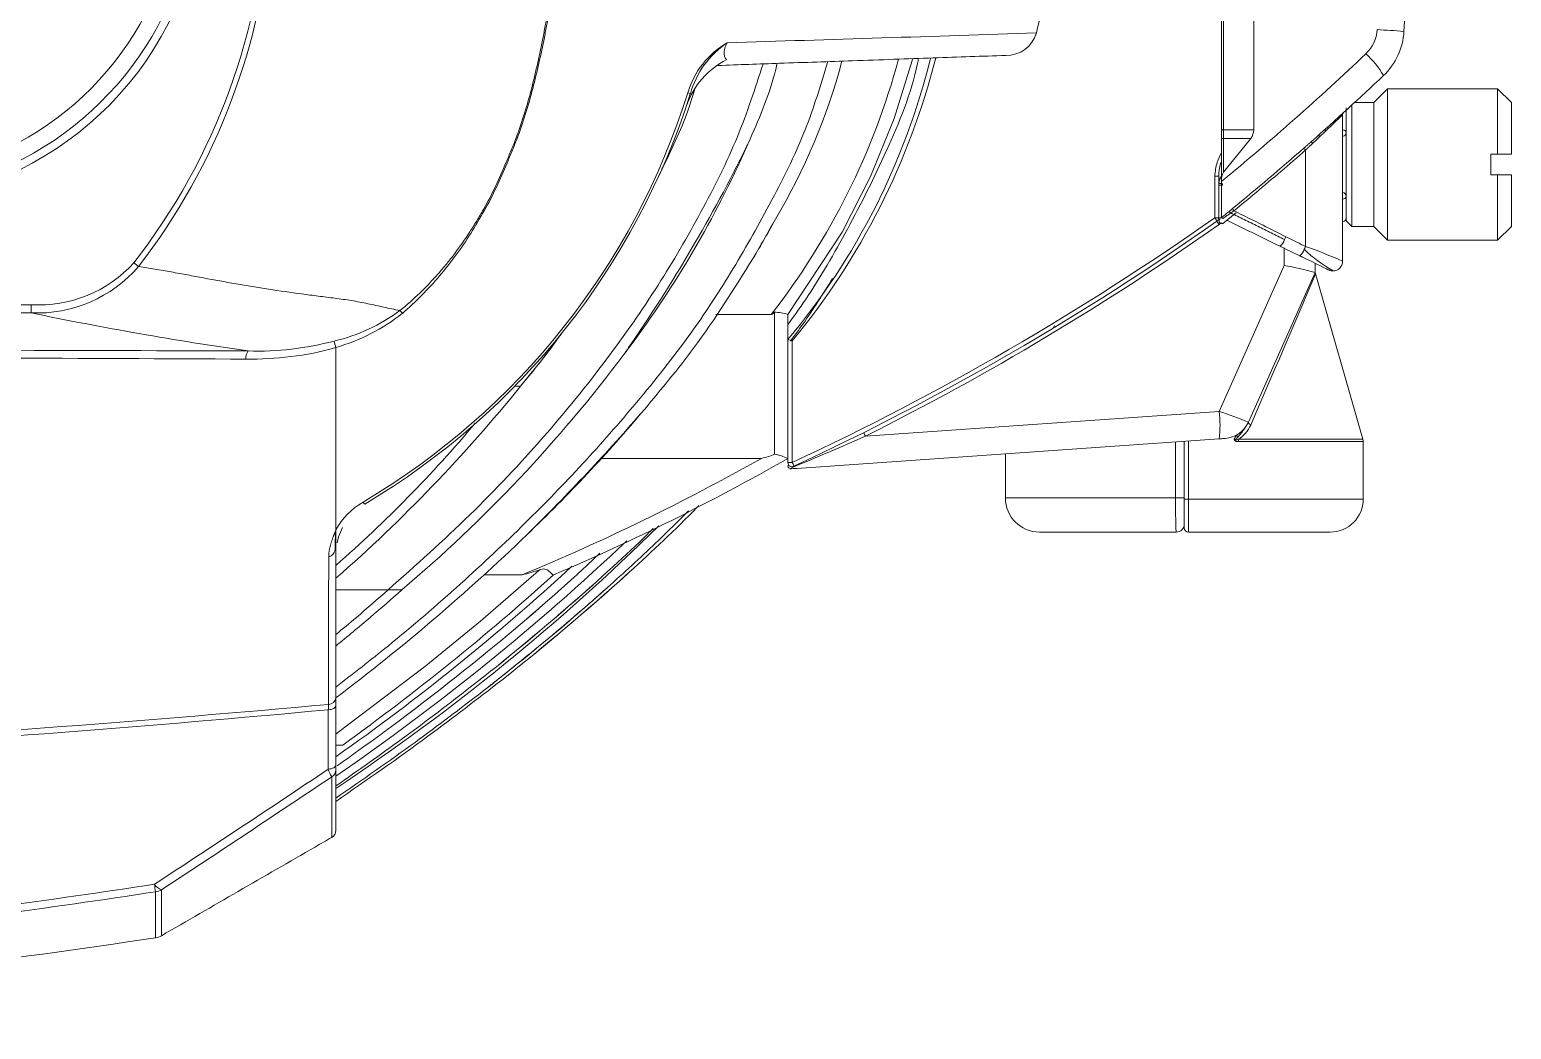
# Model space of a CAD drawing. Extents: x 9.3 to 87, y 1.1 to 68.8.
# Drawn here: x 61.66 to 67.04, y 23.82 to 27.45 of the extents above; entities that cross this region are included whole.
import ezdxf

# ---------------------------------------------------------------- set-up
doc = ezdxf.new("R2010")
doc.units = 0
doc.header["$MEASUREMENT"] = 0
doc.linetypes.add('SLD-Solid', pattern=[0])
doc.layers.add('OBJECT', color=7, linetype='CONTINUOUS')

msp = doc.modelspace()

# ---------------------------------------------------------------- linework, layer by layer
at = {"layer": 'OBJECT', "linetype": 'SLD-Solid', "lineweight": 15}
for p, q in [((65.9877, 27.0851), (65.9877, 28.9582)), ((65.9952, 28.9582), (65.9952, 27.0851)), ((66.105, 28.9582), (66.105, 27.0851)), ((66.5407, 27.1838), (66.4713, 27.1838)), ((66.5907, 27.2338), (66.5407, 27.1838)), ((66.5407, 26.9588), (66.5407, 27.1838)), ((66.9907, 27.2338), (66.5907, 27.2338)), ((66.5907, 26.9588), (66.5907, 27.2338)), ((67.0407, 27.1838), (66.9907, 27.2338)), ((66.9907, 26.9963), (66.9907, 27.2338)), ((67.0407, 27.1838), (67.0407, 26.9963)), ((66.4277, 27.1394), (66.4277, 26.6071)), ((66.4407, 27.1638), (66.4407, 26.7538)), ((66.4607, 27.174), (66.4607, 26.9588)), ((65.9877, 27.0851), (65.9952, 27.0851)), ((65.9952, 27.0851), (66.105, 27.0851)), ((65.9877, 26.8931), (65.9877, 27.0509)), ((65.9953, 26.9312), (66.0939, 27.0536)), ((65.9953, 27.0536), (65.9953, 26.9312)), ((65.9953, 27.0536), (66.0939, 27.0536)), ((66.2933, 26.6608), (66.2933, 27.0113)), ((66.9907, 26.9963), (66.9657, 26.9963)), ((66.9657, 26.9963), (66.9657, 26.9213)), ((63.9442, 26.9188), (63.9555, 26.9418)), ((66.4607, 26.9588), (66.4607, 26.7338)), ((66.5407, 26.7338), (66.5407, 26.9588)), ((66.5907, 26.6838), (66.5907, 26.9588)), ((66.9657, 26.9213), (66.9907, 26.9213)), ((66.9907, 26.6838), (66.9907, 26.9213)), ((67.0407, 26.9213), (67.0407, 26.7338)), ((65.9917, 26.8842), (65.9777, 26.8842)), ((65.9886, 26.7652), (65.9777, 26.7652)), ((66.4277, 26.7506), (66.4277, 26.729)), ((66.4407, 26.7538), (66.4607, 26.7338)), ((66.4607, 26.7338), (66.5407, 26.7338)), ((66.5407, 26.7338), (66.5907, 26.6838)), ((66.9907, 26.6838), (67.0407, 26.7338)), ((66.2151, 26.5924), (66.2151, 26.6547)), ((66.2172, 26.6537), (66.2728, 26.6266)), ((66.5907, 26.6838), (66.9907, 26.6838)), ((65.979, 26.0621), (66.2151, 26.5924)), ((66.3277, 26.6002), (66.3277, 26.5669)), ((66.3277, 26.5669), (66.0855, 26.0229)), ((66.3277, 26.5669), (66.3277, 26.5669)), ((66.5015, 25.9607), (66.3277, 26.5667)), ((61.6638, 26.4493), (61.6637, 26.4199)), ((64.3523, 26.4142), (64.1514, 26.4142)), ((64.3644, 25.9068), (64.3644, 26.4223)), ((64.4127, 26.4142), (64.4127, 26.3232)), ((65.3809, 26.3741), (65.3772, 26.3668)), ((63.421, 26.1538), (63.4419, 26.1538)), ((63.442, 26.1539), (63.442, 26.154)), ((64.6944, 25.9723), (65.979, 26.0621)), ((65.9798, 25.9624), (64.4451, 25.855)), ((65.8212, 25.7478), (65.8212, 25.9513)), ((65.8527, 25.7438), (65.8527, 25.9535)), ((65.868, 25.9545), (65.868, 25.7438)), ((66.0486, 25.9607), (66.5015, 25.9607)), ((66.5027, 25.9524), (66.049, 25.9524)), ((66.5027, 25.7438), (66.5027, 25.9524)), ((64.3166, 25.8915), (63.7358, 25.8915)), ((65.2027, 25.908), (65.2027, 25.7478)), ((64.4127, 25.8658), (64.4127, 25.8659)), ((65.2027, 25.7478), (65.8212, 25.7478)), ((65.8212, 25.7478), (65.8527, 25.7478)), ((65.868, 25.7438), (65.8527, 25.7438)), ((66.5027, 25.7438), (65.868, 25.7438)), ((65.3267, 25.6238), (65.8227, 25.6238)), ((65.8227, 25.6238), (65.3277, 25.6238)), ((66.3827, 25.6238), (65.8677, 25.6238)), ((65.8677, 25.6238), (66.3777, 25.6238)), ((62.9602, 25.414), (62.7706, 25.414)), ((63.3036, 25.0452), (63.3095, 25.0498)), ((62.7706, 24.5413), (62.7706, 24.7605)), ((62.7556, 24.7353), (62.7556, 24.5153)), ((62.1159, 24.3179), (62.1159, 24.1507)), ((62.137, 24.1581), (62.137, 24.3252))]:
    msp.add_line(p, q, dxfattribs=at)
at = {"layer": 'OBJECT', "linetype": 'SLD-Solid', "lineweight": 15, "flags": 128}
for points in [[(64.8654, 27.3429), (64.8641, 27.3368), (64.7984, 27.126), (64.7128, 26.9156), (64.6095, 26.7133), (64.4127, 26.4142), (64.4127, 26.4142), (64.4127, 26.4142)], [(66.4407, 27.1521), (66.4404, 27.155), (66.4403, 27.1553)], [(66.4407, 27.0755), (66.4404, 27.0772), (66.4395, 27.0789), (66.4382, 27.0805), (66.4364, 27.0818), (66.4341, 27.083), (66.4316, 27.0838), (66.4288, 27.0843), (66.4277, 27.0845)], [(64.2627, 27.0238), (64.2629, 27.0237), (64.263, 27.0237), (64.2631, 27.0236), (64.2632, 27.0236), (64.2633, 27.0235), (64.2633, 27.0235), (64.2633, 27.0235), (64.2634, 27.0235)], [(65.9877, 27.0509), (65.9878, 27.0514), (65.9882, 27.0518), (65.9889, 27.0523), (65.9898, 27.0526), (65.991, 27.053), (65.9923, 27.0533), (65.9938, 27.0535), (65.9953, 27.0536)], [(63.9555, 26.9418), (63.9555, 26.9418), (63.9555, 26.9418), (63.9554, 26.9418), (63.9553, 26.9419), (63.9553, 26.9419), (63.9552, 26.942), (63.955, 26.942), (63.9549, 26.9421)], [(66.4277, 26.8331), (66.4288, 26.8332), (66.4316, 26.8337), (66.4341, 26.8346), (66.4364, 26.8357), (66.4382, 26.8371), (66.4395, 26.8386), (66.4404, 26.8403), (66.4407, 26.8421)], [(65.9826, 26.7616), (65.9826, 26.7616), (65.9826, 26.7616), (65.9826, 26.7616), (65.9826, 26.7615), (65.9825, 26.7615), (65.9821, 26.7611), (65.9817, 26.7607), (65.9802, 26.7587), (65.9793, 26.7564), (65.979, 26.7531), (65.9798, 26.7498), (65.9819, 26.7468), (65.9847, 26.7448), (65.9874, 26.744), (65.9897, 26.7439), (65.9917, 26.7442), (65.9932, 26.7448), (65.9942, 26.7453), (65.9949, 26.7458), (65.9951, 26.746), (65.9952, 26.746), (65.9952, 26.746), (65.9952, 26.746), (65.9952, 26.746), (65.9952, 26.7461), (65.9952, 26.7461), (65.9953, 26.7461), (65.9979, 26.7482), (66.0059, 26.7547), (66.0173, 26.764), (66.0319, 26.7759), (66.0405, 26.7829)], [(63.442, 26.154), (63.5165, 26.2453), (63.5382, 26.273)], [(63.834, 26.2936), (63.8343, 26.2934), (63.8345, 26.2932), (63.8347, 26.2931), (63.8349, 26.2929), (63.835, 26.2929), (63.8351, 26.2928), (63.8351, 26.2927), (63.8351, 26.2927)], [(66.0937, 26.0127), (66.0916, 26.014), (66.0898, 26.0153), (66.0882, 26.0167), (66.0869, 26.0181), (66.086, 26.0195), (66.0854, 26.0207), (66.0852, 26.0219), (66.0855, 26.0229)], [(66.0011, 25.9639), (66.0007, 25.9638), (65.9995, 25.9637), (65.9975, 25.9636), (65.9949, 25.9634), (65.9917, 25.9632), (65.988, 25.9629), (65.984, 25.9627), (65.9798, 25.9624)], [(62.7757, 25.5844), (62.7809, 25.6066), (62.7953, 25.6408)], [(62.7706, 24.8906), (62.7784, 24.8961), (63.0973, 25.1378), (63.2961, 25.3004), (63.4904, 25.4687), (63.4904, 25.4687), (63.4904, 25.4687)], [(63.3095, 25.0498), (63.3095, 25.0498), (63.3095, 25.0498), (63.3095, 25.0498), (63.3095, 25.0498), (63.3095, 25.0498), (63.3095, 25.0498), (63.3095, 25.0498), (63.3095, 25.0498)], [(62.7433, 24.9787), (62.7487, 24.9792), (62.7539, 24.9803), (62.7587, 24.9818), (62.7628, 24.9837), (62.7661, 24.986), (62.7686, 24.9885), (62.7701, 24.9913), (62.7706, 24.9941)], [(62.7433, 24.7632), (62.7488, 24.7637), (62.7539, 24.7647), (62.7587, 24.7662), (62.7628, 24.7681), (62.7661, 24.7704), (62.7686, 24.773), (62.7701, 24.7757), (62.7706, 24.7786)]]:
    msp.add_lwpolyline(points, dxfattribs=at)
at = {"layer": 'OBJECT', "linetype": 'SLD-Solid', "lineweight": 15}
for centre, radius, start, end in [((61.0904, 28.0206), 1.2047, 183.165, 58.9193), ((61.0906, 28.0208), 1.175, 213.7126, 59.6489), ((61.0906, 28.0208), 1.115, 213.7126, 61.0719), ((56.5471, 28.0217), 10.12, 356.71673, 3.28327), ((60.2184, 28.0183), 2.3052, 322.0864, 357.8505), ((60.1989, 28.0213), 2.3444, 322.32, 356.1067), ((64.3483, 27.1304), 0.312, 119.9557, 163.5935), ((64.378, 27.1253), 0.3321, 123.949, 164.2545), ((52.7079, 406.6065), 379.3796, 271.734725, 271.90441), ((65.2073, 27.4672), 0.1125, 268.3833, 344.1364), ((66.4223, 27.4558), 0.131, 313.4635, 356.7168), ((66.3526, 23.5551), 3.8984, 85.6163, 87.0512), ((66.4109, 27.4558), 0.24, 313.4639, 356.7169), ((62.4727, 27.9487), 2.5312, 320.0339, 346.2073), ((62.4025, 27.9915), 2.6279, 320.4401, 345.7786), ((59.626, 34.6267), 10.0109, 309.45566, 313.46377), ((66.2892, 27.1162), 0.3311, 29.9744, 47.607), ((64.3297, 27.0706), 0.303, 117.3703, 160.53), ((62.2805, 28.0267), 2.6253, 322.1053, 344.863), ((62.4613, 27.9001), 2.2208, 329.1305, 345.232), ((59.6147, 34.6267), 10.1198, 311.45851, 313.46379), ((61.5212, 28.0145), 2.6502, 300.5881, 342.5217), ((61.5116, 28.0229), 2.6717, 300.7062, 342.4075), ((63.9906, 27.0295), 0.1979, 69.975, 72.8313), ((59.6226, 34.1405), 9.7634, 313.30079, 314.18634), ((66.4377, 27.1394), 0.01, 132.3422, 180), ((66.0548, 27.0851), 0.0502, 321.1802, 0.0163), ((66.4257, 27.0755), 0.015, 277.6623, 0), ((59.1154, 29.5551), 5.7361, 325.34777, 333.81339), ((60.8137, 28.5541), 3.774, 323.1878, 336.0738), ((57.7719, 30.3112), 7.2758, 333.13888, 333.23934), ((62.0157, 28.0208), 2.459, 336.0738, 336.3706), ((66.3256, 27.0434), 0.0109, 184.6779, 230.1735), ((66.4, 27.0654), 0.058, 177.8889, 186.296), ((59.6135, 34.6284), 10.1218, 309.32435, 311.25387), ((66.3151, 27.0332), 0.0309, 207.8389, 225.2118), ((64.9793, 26.3793), 1.1688, 150.6026, 151.2165), ((61.7537, 28.0208), 2.452, 333.893, 334.1852), ((65.9668, 26.2919), 0.6241, 89.0052, 90.3188), ((66.0249, 26.8872), 0.047, 142.3263, 176.5206), ((66.0555, 26.8999), 0.0679, 152.5205, 182.2952), ((66.0446, 27.4622), 0.576, 263.3578, 264.7578), ((66.4257, 26.8421), 0.015, 0, 82.3377), ((52.5175, 33.3989), 13.5827, 330.05405, 330.7427), ((60.9527, 28.6068), 3.882, 329.1935, 331.6032), ((60.2191, 34.9188), 9.9738, 294.964, 305.16531), ((60.2117, 34.9268), 9.9993, 294.97756, 305.17001), ((65.8949, 26.7126), 0.0863, 27.8085, 37.5638), ((65.9668, 26.2156), 0.5496, 88.8706, 90.3602), ((65.9627, 26.7652), 0.015, 305.17, 0), ((66.035, 26.7844), 0.071, 206.3081, 218.0118), ((59.6147, 34.6267), 10.1198, 309.03207, 309.22283), ((66.0117, 26.7769), 0.0102, 30.4002, 78.3882), ((66.0552, 26.8116), 0.0304, 205.6318, 223.3421), ((66.4257, 26.7655), 0.015, 277.6623, 0), ((60.2107, 34.9268), 10.0143, 296.59789, 305.17002), ((65.9617, 26.7652), 0.03, 305.17, 325.2478), ((66.156, 26.7081), 0.0647, 314.0717, 340.1441), ((66.2027, 26.6887), 0.0937, 318.5002, 336.1395), ((66.671, 27.0499), 0.5529, 226.2085, 239.7953), ((65.8202, 25.2828), 1.457, 65.3571, 71.0484), ((61.6855, 26.9067), 0.4873, 267.4378, 319.1976), ((61.6918, 26.9139), 0.4654, 266.5453, 317.8885), ((65.7741, 24.385), 2.2511, 75.7649, 78.7027), ((63.7343, 21.2929), 5.907, 63.50997, 64.43615), ((66.3927, 26.6071), 0.035, 269.9972, 359.9987), ((-2.592, 55.8006), 74.8669, 336.554356, 337.008557), ((59.8357, 320.1581), 293.7144, 269.293608, 270.356607), ((62.6087, 26.9683), 0.6691, 283.4884, 306.1845), ((64.2619, 38.9018), 12.7494, 258.24138, 261.83836), ((62.5739, 26.9766), 0.7102, 286.0843, 308.1662), ((64.3444, 26.4391), 0.0261, 287.5493, 319.9196), ((64.3648, 26.2767), 0.1456, 70.8117, 90.163), ((61.1973, 28.0471), 2.9365, 319.8565, 324.5259), ((64.3821, 26.1986), 0.1279, 68.7682, 76.1813), ((62.5003, 26.2512), 0.0571, 147.9661, 179.3571), ((62.4842, 27.3758), 1.0947, 268.3132, 284.854), ((63.0851, 26.3856), 0.3274, 191.9836, 196.1922), ((59.6307, 29.4117), 5.2349, 310.2144, 323.1039), ((61.993, 27.5287), 2.2169, 325.3697, 326.1426), ((59.4887, 29.5458), 5.429, 322.8725, 323.1878), ((59.004, 29.751), 5.7127, 311.2504, 320.9727), ((58.0354, 31.1364), 7.7441, 314.51138, 319.14381), ((59.4837, 29.7778), 5.7605, 313.71312, 319.94207), ((57.9023, 31.2614), 7.9266, 314.56473, 319.09047), ((65.5753, 26.0091), 0.4071, 353.4071, 7.4814), ((65.575, 24.8001), 1.3251, 67.3417, 72.2485), ((59.7229, 28.9975), 4.6368, 311.0941, 320.0414), ((65.9941, 26.0636), 0.1, 274, 336), ((65.9892, 26.0577), 0.1138, 301.4927, 336.695), ((65.741, 26.2285), 0.4019, 319.9904, 326.2181), ((59.8558, 36.9056), 11.9561, 292.48814, 293.87198), ((64.7515, 26.0049), 0.0658, 196.9603, 209.7067), ((65.9607, 25.8528), 0.1467, 53.0459, 56.6894), ((65.9525, 25.9525), 0.0965, 359.9718, 4.8869), ((66.4727, 25.9524), 0.03, 0, 16), ((60.3603, 32.9162), 8.0621, 292.51713, 299.38839), ((60.3398, 33.022), 8.2117, 293.09924, 299.7346), ((64.3165, 25.6722), 0.2394, 66.3275, 78.4577), ((64.4244, 25.7575), 0.1194, 88.0263, 95.6485), ((64.4277, 25.8763), 0.015, 180, 294.9776), ((64.4277, 25.8658), 0.015, 180.0008, 228.0858), ((64.3648, 25.9608), 0.1206, 297.2176, 302.1152), ((64.3505, 27.2075), 1.3557, 272.9371, 274.0009), ((64.3777, 25.849), 0.0579, 13.7079, 28.7143), ((63.0099, 25.4965), 0.275, 120.6479, 150.4613), ((62.8894, 25.7433), 0.0221, 207.4032, 232.3173), ((65.3267, 25.7478), 0.124, 180, 270), ((68.3524, 25.7154), 2.5314, 179.2672, 182.0743), ((56.2948, 25.712), 9.5733, 359.47171, 0.18992), ((66.3827, 25.7438), 0.12, 270, 0), ((63.7707, 25.5629), 1.0024, 176.1388, 180.1464), ((58.4164, 31.2488), 7.8698, 303.59287, 314.61565), ((65.8227, 25.6538), 0.03, 270, 0), ((65.8677, 25.6388), 0.015, 180, 270), ((58.2516, 31.0226), 7.5118, 306.98432, 313.94434), ((57.8097, 31.9515), 8.755, 304.51619, 313.42255), ((57.9484, 31.662), 8.3804, 305.12892, 312.66419), ((57.5291, 32.1587), 9.0081, 305.77879, 312.0404), ((57.9863, 31.708), 8.4236, 309.096, 312.42978), ((58.3257, 31.3143), 7.904, 308.9864, 312.53939), ((57.7705, 32.076), 8.9078, 308.81348, 312.3168), ((58.1757, 31.6027), 8.285, 308.68176, 312.4485), ((57.7472, 32.1033), 8.9436, 308.82049, 312.30978), ((57.7175, 32.2378), 9.1175, 308.3409, 312.08453), ((58.0407, 31.8578), 8.619, 308.22317, 312.18343), ((63.801, 25.4464), 0.0369, 42.1283, 42.2803), ((59.5207, 30.2246), 6.415, 312.18343, 312.29001), ((62.9853, 23.4482), 1.9659, 89.2697, 90.7323), ((58.0687, 31.8002), 8.546, 307.82472, 311.73105), ((61.1854, 27.7614), 3.4445, 307.9469, 308.0716), ((57.113, 86.8092), 62.067, 271.610038, 275.205097), ((57.223, 84.2571), 59.5348, 271.573082, 275.320348), ((62.7434, 25.0255), 0.0273, 270.798, 355.2226), ((62.8454, 24.7917), 0.106, 195.6042, 212.1439), ((62.7417, 24.7607), 0.0289, 298.8054, 359.655), ((62.7406, 24.5413), 0.03, 300.0007, 359.9993), ((62.1568, 24.376), 0.0546, 214.3304, 248.7131), ((45.7149, 21.8352), 16.5878, 8.60811, 8.70346), ((62.1071, 24.3782), 0.0609, 278.3151, 299.4234), ((57.0317, 58.0706), 34.2988, 272.98344, 278.52454)]:
    msp.add_arc(centre, radius, start, end, dxfattribs=at)
for points, knots in [([(63.5734, 27.7967), (63.5681, 27.7335), (63.5624, 27.6704), (63.5506, 27.5764), (63.5462, 27.5452), (63.5381, 27.4986), (63.5352, 27.4831), (63.5294, 27.4521), (63.5265, 27.4366), (63.5112, 27.3593), (63.4978, 27.2978), (63.4742, 27.2061), (63.4657, 27.1756), (63.447, 27.1151), (63.4369, 27.085), (63.4199, 27.0402), (63.4139, 27.0254), (63.4016, 26.996), (63.3955, 26.9813), (63.3769, 26.9373), (63.3642, 26.9081), (63.337, 26.8508), (63.3225, 26.8226), (63.2987, 26.7814), (63.2905, 26.7677), (63.274, 26.7406), (63.2656, 26.7271), (63.2397, 26.687), (63.2217, 26.6607), (63.1927, 26.6222), (63.1829, 26.6096), (63.1625, 26.585), (63.1521, 26.5729), (63.0992, 26.5133), (63.0536, 26.4687), (63.0037, 26.4282)], [0, 0, 0, 0, 0.125, 0.125, 0.1875, 0.1875, 0.21875, 0.21875, 0.25, 0.25, 0.375, 0.375, 0.4375, 0.4375, 0.5, 0.5, 0.53125, 0.53125, 0.5625, 0.5625, 0.625, 0.625, 0.6875, 0.6875, 0.71875, 0.71875, 0.75, 0.75, 0.8125, 0.8125, 0.84375, 0.84375, 0.875, 0.875, 1, 1, 1, 1]), ([(63.0128, 26.4182), (63.0613, 26.46), (63.1059, 26.5056), (63.168, 26.5783), (63.188, 26.6033), (63.2259, 26.655), (63.2437, 26.6815), (63.2778, 26.7355), (63.2941, 26.763), (63.3257, 26.8185), (63.3403, 26.847), (63.3676, 26.905), (63.3803, 26.9344), (63.3989, 26.9787), (63.405, 26.9935), (63.4173, 27.0231), (63.4233, 27.0379), (63.4404, 27.0828), (63.4507, 27.113), (63.4695, 27.1737), (63.4781, 27.2043), (63.5021, 27.2962), (63.5157, 27.3579), (63.5313, 27.4354), (63.5343, 27.451), (63.5402, 27.482), (63.5432, 27.4976), (63.5514, 27.5443), (63.556, 27.5756), (63.5682, 27.6699), (63.5741, 27.7332), (63.5795, 27.7966)], [0, 0, 0, 0, 0.125, 0.125, 0.1875, 0.1875, 0.25, 0.25, 0.3125, 0.3125, 0.375, 0.375, 0.4375, 0.4375, 0.46875, 0.46875, 0.5, 0.5, 0.5625, 0.5625, 0.625, 0.625, 0.75, 0.75, 0.78125, 0.78125, 0.8125, 0.8125, 0.875, 0.875, 1, 1, 1, 1]), ([(64.1904, 27.3397), (64.188, 27.3421), (64.1858, 27.345), (64.1824, 27.3521), (64.1812, 27.3565), (64.1807, 27.3672), (64.1815, 27.3737), (64.1858, 27.3876), (64.189, 27.3945), (64.1925, 27.4008)], [0, 0, 0, 0, 0.25, 0.25, 0.5, 0.5, 0.75, 0.75, 1, 1, 1, 1]), ([(64.1584, 27.3182), (64.2339, 27.3209), (64.4049, 27.3268), (64.6681, 27.336), (64.9481, 27.3458), (65.1186, 27.3518), (65.2041, 27.3548)], [0, 0, 0, 0, 0.1877, 0.425336, 0.711664, 1, 1, 1, 1]), ([(64.4127, 26.3772), (64.4341, 26.4071), (64.5136, 26.5178), (64.6345, 26.7287), (64.7774, 27.0117), (64.8627, 27.2218), (64.8862, 27.3376), (64.8875, 27.3437)], [0, 0, 0, 0, 0.101963, 0.377726, 0.672309, 0.982798, 1, 1, 1, 1]), ([(62.7706, 25.0612), (62.8342, 25.1104), (62.9893, 25.2305), (63.2191, 25.4292), (63.4549, 25.65), (63.6684, 25.8696), (63.8689, 26.0978), (64.0515, 26.3272), (64.2105, 26.5685), (64.3492, 26.8153), (64.4776, 27.0679), (64.5324, 27.2479), (64.5581, 27.3322)], [0, 0, 0, 0, 0.082129, 0.200402, 0.310285, 0.412153, 0.51319, 0.620665, 0.711503, 0.808017, 0.910112, 1, 1, 1, 1]), ([(62.9602, 25.414), (63.0607, 25.5035), (63.2583, 25.6793), (63.5228, 25.9602), (63.7504, 26.2395), (63.9413, 26.5128), (64.0987, 26.7836), (64.2331, 27.0497), (64.2936, 27.235), (64.3226, 27.324)], [0, 0, 0, 0, 0.169854, 0.333884, 0.486535, 0.624553, 0.754213, 0.882009, 1, 1, 1, 1]), ([(64.2685, 27.0352), (64.3054, 27.1189), (64.3471, 27.2137), (64.371, 27.314), (64.3738, 27.3258)], [0, 0, 0, 0, 0.883052, 1, 1, 1, 1]), ([(64.0732, 27.2287), (64.067, 27.2083), (64.0383, 27.1132), (63.995, 27.0235), (63.961, 26.953)], [0, 0, 0, 0, 0.214782, 1, 1, 1, 1]), ([(65.9952, 27.0851), (65.9952, 27.0784), (65.9952, 27.0677), (65.9953, 27.0574), (65.9953, 27.0536)], [0, 0, 0, 0, 0.630963, 1, 1, 1, 1]), ([(65.9634, 26.916), (65.9651, 26.9331), (65.9681, 26.963), (65.9818, 26.9895), (65.9877, 27.0009)], [0, 0, 0, 0, 0.573065, 1, 1, 1, 1]), ([(65.9877, 26.9695), (65.9866, 26.967), (65.9795, 26.9501), (65.9785, 26.9317), (65.9777, 26.916)], [0, 0, 0, 0, 0.147993, 1, 1, 1, 1]), ([(66.2933, 27.0113), (66.2336, 26.9595), (66.1476, 26.885), (66.0598, 26.8127), (66.0331, 26.7907)], [0, 0, 0, 0, 0.695361, 1, 1, 1, 1]), ([(67.0407, 26.9963), (67.0404, 26.9963), (67.0238, 26.9963), (67.0071, 26.9963), (66.9907, 26.9963)], [0, 0, 0, 0, 0.013757, 1, 1, 1, 1]), ([(65.9634, 26.7653), (65.9634, 26.7753), (65.9634, 26.8255), (65.9634, 26.8758), (65.9634, 26.916)], [0, 0, 0, 0, 0.198944, 1, 1, 1, 1]), ([(65.9877, 26.7657), (65.9877, 26.7667), (65.9877, 26.7687), (65.9877, 26.7846), (65.9877, 26.8107), (65.9877, 26.8481), (65.9877, 26.8782), (65.9877, 26.8931)], [0, 0, 0, 0, 0.164475, 0.328634, 0.500073, 0.752161, 1, 1, 1, 1]), ([(65.9934, 26.7629), (65.9934, 26.7629), (65.992, 26.7636), (65.9889, 26.765), (65.9881, 26.7654), (65.9877, 26.7657)], [0, 0, 0, 0, 0.010446, 0.428937, 1, 1, 1, 1]), ([(66.0206, 26.7821), (66.0194, 26.7813), (66.0137, 26.7774), (66.0044, 26.771), (65.9963, 26.7652), (65.9935, 26.7632), (65.9934, 26.7629), (65.9934, 26.7629), (65.9934, 26.7629)], [0, 0, 0, 0, 0.077344, 0.398151, 0.676569, 0.913427, 0.999957, 1, 1, 1, 1]), ([(66.201, 26.6616), (66.1622, 26.6805), (66.0977, 26.712), (66.0332, 26.7434), (66.0075, 26.756)], [0, 0, 0, 0, 0.600814, 1, 1, 1, 1]), ([(66.0331, 26.7907), (66.0331, 26.7907), (66.0294, 26.7879), (66.0256, 26.7855), (66.0218, 26.783)], [0, 0, 0, 0, 0.000161, 1, 1, 1, 1]), ([(66.0331, 26.7907), (66.0684, 26.7731), (66.1313, 26.7417), (66.1942, 26.71), (66.2218, 26.6961)], [0, 0, 0, 0, 0.559995, 1, 1, 1, 1]), ([(66.2218, 26.6961), (66.2209, 26.6943), (66.2193, 26.6909), (66.2176, 26.6876), (66.2168, 26.6861)], [0, 0, 0, 0, 0.5475, 1, 1, 1, 1]), ([(66.2218, 26.6961), (66.2352, 26.6895), (66.259, 26.6777), (66.2829, 26.666), (66.2933, 26.6608)], [0, 0, 0, 0, 0.56, 1, 1, 1, 1]), ([(66.2172, 26.6537), (66.2141, 26.6552), (66.2088, 26.6578), (66.2034, 26.6605), (66.201, 26.6616)], [0, 0, 0, 0, 0.560013, 1, 1, 1, 1]), ([(62.0543, 26.5883), (62.0935, 26.5808), (62.1333, 26.5752), (62.1924, 26.5651), (62.2119, 26.5613), (62.2511, 26.5539), (62.2707, 26.5503), (62.3295, 26.5394), (62.3688, 26.5323), (62.4278, 26.5219), (62.4475, 26.5185), (62.487, 26.5119), (62.5465, 26.5025), (62.6264, 26.4913), (62.6867, 26.4834), (62.727, 26.4782), (62.7472, 26.4756), (62.7875, 26.4704), (62.8076, 26.4676), (62.8475, 26.4612), (62.8672, 26.4574), (62.9062, 26.4492), (62.9257, 26.4448), (62.9647, 26.4364), (62.9842, 26.4323), (63.0037, 26.4282)], [0, 0, 0, 0, 0.125, 0.125, 0.1875, 0.1875, 0.25, 0.25, 0.375, 0.375, 0.4375, 0.4375, 0.5, 0.625, 0.6875, 0.6875, 0.75, 0.75, 0.8125, 0.8125, 0.875, 0.875, 0.9375, 0.9375, 1, 1, 1, 1]), ([(64.2869, 26.6187), (64.2174, 26.5076), (64.0977, 26.3163), (63.9533, 26.1432), (63.8927, 26.0705)], [0, 0, 0, 0, 0.580628, 1, 1, 1, 1]), ([(64.5752, 26.545), (64.5405, 26.4894), (64.4919, 26.4115), (64.4373, 26.3378), (64.4217, 26.3167)], [0, 0, 0, 0, 0.714045, 1, 1, 1, 1]), ([(66.3773, 26.5756), (66.3762, 26.5762), (66.3749, 26.5768), (66.3697, 26.5793), (66.369, 26.5797)], [0, 0, 0, 0, 0.86234, 1, 1, 1, 1]), ([(66.3773, 26.5756), (66.3797, 26.5746), (66.3847, 26.5725), (66.39, 26.5722), (66.3927, 26.5721)], [0, 0, 0, 0, 0.49439, 1, 1, 1, 1]), ([(56.2143, 26.4471), (56.4413, 26.4433), (56.6684, 26.4396), (57.1225, 26.4325), (57.3495, 26.4292), (57.8036, 26.4248), (58.0306, 26.4239), (58.4848, 26.4233), (58.7119, 26.4235), (59.166, 26.424), (59.3931, 26.4243), (59.7337, 26.4246), (59.8472, 26.4246), (60.0743, 26.4246), (60.1878, 26.4245), (60.4149, 26.424), (60.5284, 26.4236), (60.7555, 26.4225), (60.869, 26.4219), (61.0961, 26.4214), (61.2096, 26.4211), (61.4367, 26.4205), (61.5502, 26.4202), (61.6637, 26.4199)], [0, 0, 0, 0, 0.125, 0.125, 0.25, 0.25, 0.375, 0.375, 0.5, 0.5, 0.625, 0.625, 0.6875, 0.6875, 0.75, 0.75, 0.8125, 0.8125, 0.875, 0.875, 0.9375, 0.9375, 1, 1, 1, 1]), ([(64.4127, 25.8763), (64.4127, 25.9466), (64.4127, 26.0954), (64.4127, 26.2443), (64.4127, 26.3228)], [0, 0, 0, 0, 0.472582, 1, 1, 1, 1]), ([(58.868, 26.2698), (59.1684, 26.2681), (59.4682, 26.2663), (60.0668, 26.263), (60.3656, 26.2614), (61.2602, 26.2571), (61.8533, 26.2548), (62.4432, 26.2519)], [0, 0, 0, 0, 0.25, 0.25, 0.5, 0.5, 1, 1, 1, 1]), ([(62.4519, 26.2815), (61.8605, 26.2834), (61.2659, 26.2848), (60.3693, 26.2873), (60.0698, 26.2883), (59.4699, 26.2903), (59.1695, 26.2914), (58.8685, 26.2924)], [0, 0, 0, 0, 0.5, 0.5, 0.75, 0.75, 1, 1, 1, 1]), ([(62.4432, 26.2519), (62.4982, 26.2516), (62.553, 26.2545), (62.6622, 26.2678), (62.7166, 26.2781), (62.7706, 26.2943)], [0, 0, 0, 0, 0.5, 0.5, 1, 1, 1, 1]), ([(64.4284, 26.3178), (64.4285, 26.2411), (64.4285, 26.0941), (64.4285, 25.9471), (64.4285, 25.8768)], [0, 0, 0, 0, 0.521659, 1, 1, 1, 1]), ([(63.442, 26.1539), (63.442, 26.1539), (63.4419, 26.1538), (63.4419, 26.1538), (63.4419, 26.1538)], [0, 0, 0, 0, 0.559654, 1, 1, 1, 1]), ([(66.049, 25.9524), (66.0464, 25.9525), (66.0428, 25.9527), (66.0384, 25.9541), (66.036, 25.9556), (66.0347, 25.9575), (66.0341, 25.9597), (66.0346, 25.9638), (66.0374, 25.9691), (66.04, 25.9733), (66.0413, 25.9754)], [0, 0, 0, 0, 0.219814, 0.310341, 0.400856, 0.454049, 0.506654, 0.581746, 0.792707, 1, 1, 1, 1]), ([(66.0489, 25.9701), (66.0473, 25.9687), (66.0444, 25.9661), (66.0408, 25.9631), (66.0388, 25.9611), (66.0381, 25.9601), (66.0379, 25.9597), (66.0378, 25.9594), (66.0379, 25.9591), (66.038, 25.959), (66.0382, 25.9588), (66.0387, 25.9585), (66.041, 25.9585), (66.0444, 25.9593), (66.0473, 25.9603), (66.0486, 25.9607)], [0, 0, 0, 0, 0.238571, 0.426503, 0.520612, 0.548529, 0.56118, 0.571673, 0.578604, 0.58556, 0.593877, 0.608067, 0.651957, 0.847577, 1, 1, 1, 1]), ([(64.3166, 25.8915), (64.325, 25.8935), (64.3414, 25.8972), (64.3569, 25.9037), (64.3644, 25.9068)], [0, 0, 0, 0, 0.513569, 1, 1, 1, 1]), ([(65.8527, 25.7478), (65.8527, 25.7372), (65.8527, 25.7161), (65.8527, 25.688), (65.8527, 25.6667), (65.8527, 25.6554), (65.8527, 25.6542), (65.8527, 25.6538)], [0, 0, 0, 0, 0.214346, 0.428687, 0.643131, 0.85782, 1, 1, 1, 1]), ([(65.8527, 25.6388), (65.8527, 25.6399), (65.8527, 25.6423), (65.8527, 25.6604), (65.8527, 25.687), (65.8527, 25.7166), (65.8527, 25.7361), (65.8527, 25.7438)], [0, 0, 0, 0, 0.214788, 0.429579, 0.64432, 0.858994, 1, 1, 1, 1]), ([(63.7572, 25.4225), (63.8165, 25.4759), (63.9171, 25.5666), (64.0127, 25.6623), (64.052, 25.7016)], [0, 0, 0, 0, 0.589772, 1, 1, 1, 1]), ([(63.8372, 25.4792), (63.9207, 25.5553), (64.0068, 25.6337), (64.0866, 25.7183), (64.0889, 25.7208)], [0, 0, 0, 0, 0.97065, 1, 1, 1, 1]), ([(62.7706, 25.6304), (62.7705, 25.6299), (62.7701, 25.6289), (62.7695, 25.6275), (62.7689, 25.6261), (62.7683, 25.6247), (62.7677, 25.6232), (62.7672, 25.6218), (62.7666, 25.6204), (62.766, 25.619), (62.7655, 25.6175), (62.7649, 25.6161), (62.7643, 25.6147), (62.7638, 25.6133), (62.7632, 25.6118), (62.7627, 25.6104), (62.7621, 25.609), (62.7612, 25.6065), (62.7598, 25.6029), (62.7581, 25.5983), (62.7565, 25.5936), (62.755, 25.589), (62.7535, 25.5843), (62.7521, 25.5797), (62.7508, 25.5751), (62.7497, 25.5704), (62.7486, 25.5658), (62.7476, 25.5612), (62.7468, 25.5566), (62.7461, 25.552), (62.7455, 25.5474), (62.7451, 25.5429), (62.7449, 25.5383), (62.7448, 25.5353), (62.7448, 25.5338)], [0, 0, 0, 0, 0.014682, 0.029363, 0.044045, 0.058727, 0.073408, 0.08809, 0.102772, 0.117454, 0.132135, 0.146817, 0.161499, 0.17618, 0.190862, 0.205544, 0.220225, 0.234907, 0.282725, 0.330544, 0.378362, 0.42618, 0.473999, 0.521817, 0.569635, 0.617454, 0.665272, 0.71309, 0.760908, 0.808727, 0.856545, 0.904363, 0.952182, 1, 1, 1, 1]), ([(62.7706, 25.5665), (62.7706, 25.5698), (62.7706, 25.5762), (62.7706, 25.5858), (62.7707, 25.596), (62.7706, 25.6069), (62.7706, 25.6185), (62.7706, 25.6266), (62.7706, 25.6304)], [0, 0, 0, 0, 0.179941, 0.346709, 0.4995, 0.68442, 0.851154, 1, 1, 1, 1]), ([(63.9238, 25.6375), (63.9134, 25.6271), (63.8628, 25.5761), (63.8097, 25.5278), (63.7674, 25.4894)], [0, 0, 0, 0, 0.205127, 1, 1, 1, 1]), ([(62.7706, 25.0232), (62.7706, 25.0625), (62.7706, 25.1036), (62.7706, 25.1895), (62.7706, 25.2341), (62.7706, 25.3727), (62.7706, 25.4716), (62.7706, 25.577)], [0, 0, 0, 0, 0.25, 0.25, 0.5, 0.5, 1, 1, 1, 1]), ([(62.7448, 25.5338), (62.7446, 25.4322), (62.7444, 25.3368), (62.7442, 25.2027), (62.7441, 25.1595), (62.744, 25.0763), (62.7439, 25.0364), (62.7438, 24.9982)], [0, 0, 0, 0, 0.5, 0.5, 0.75, 0.75, 1, 1, 1, 1]), ([(62.7448, 25.5338), (62.7479, 25.5344), (62.7533, 25.5369), (62.7577, 25.5409), (62.7595, 25.543)], [0, 0, 0, 0, 0.2121658, 0.4015985, 0.4015985, 0.4015985, 0.4015985]), ([(62.7684, 25.5603), (62.7675, 25.5571), (62.7662, 25.5539), (62.7646, 25.5507), (62.7645, 25.5504), (62.7643, 25.5502)], [0.3137582, 0.3137582, 0.3137582, 0.3137582, 0.5, 0.5, 0.5156324, 0.5156324, 0.5156324, 0.5156324]), ([(63.5112, 25.4873), (63.5009, 25.4835), (63.4801, 25.476), (63.4586, 25.4711), (63.4478, 25.4687)], [0, 0, 0, 0, 0.498859, 1, 1, 1, 1]), ([(63.4904, 25.4687), (63.4904, 25.4687), (63.4976, 25.4746), (63.5044, 25.4809), (63.5112, 25.4873)], [0, 0, 0, 0, 0.000082, 1, 1, 1, 1]), ([(63.5112, 25.4873), (63.5123, 25.4876), (63.5169, 25.4892), (63.5248, 25.4908), (63.5346, 25.4889), (63.5441, 25.4832), (63.5524, 25.4757), (63.5589, 25.4694), (63.5605, 25.4689), (63.5614, 25.4686)], [0, 0, 0, 0, 0.040977, 0.17211, 0.285127, 0.396954, 0.598358, 0.799165, 1, 1, 1, 1]), ([(63.5614, 25.4687), (63.5614, 25.4687), (63.5614, 25.4687), (63.5614, 25.4686), (63.5614, 25.4686)], [0, 0, 0, 0, 0.030106, 1, 1, 1, 1]), ([(63.8283, 25.4712), (63.8293, 25.4721), (63.831, 25.4736), (63.8331, 25.4755), (63.8346, 25.4768), (63.8355, 25.4776), (63.8361, 25.4782), (63.8366, 25.4786), (63.8369, 25.4789), (63.8371, 25.4791), (63.8372, 25.4792), (63.8372, 25.4792), (63.8372, 25.4792)], [0, 0, 0, 0, 0.322267, 0.539721, 0.686831, 0.786813, 0.855197, 0.90247, 0.951441, 0.971281, 0.98824, 1, 1, 1, 1]), ([(62.7706, 25.2519), (62.7956, 25.2725), (62.8597, 25.3253), (62.9221, 25.3804), (62.9602, 25.414)], [0, 0, 0, 0, 0.388563, 1, 1, 1, 1]), ([(62.7706, 25.2102), (62.8126, 25.2446), (62.8936, 25.3113), (62.9724, 25.3806), (63.0104, 25.414)], [0, 0, 0, 0, 0.517367, 1, 1, 1, 1]), ([(63.0104, 25.414), (63.0104, 25.414), (63.0105, 25.4141), (63.0106, 25.4142), (63.0106, 25.4142)], [0, 0, 0, 0, 0.559885, 1, 1, 1, 1]), ([(63.0104, 25.414), (63.0104, 25.414), (63.0104, 25.414), (63.0104, 25.414), (63.0104, 25.414)], [0, 0, 0, 0, 0.558241, 1, 1, 1, 1]), ([(63.3095, 25.0498), (63.321, 25.0588), (63.3784, 25.1039), (63.5055, 25.2058), (63.6358, 25.3158), (63.7243, 25.3934), (63.7474, 25.4138), (63.7539, 25.4196), (63.7564, 25.4218), (63.7568, 25.4222), (63.757, 25.4224), (63.7571, 25.4225), (63.7572, 25.4225), (63.7572, 25.4225), (63.7572, 25.4225), (63.7572, 25.4225)], [0, 0, 0, 0, 0.075373, 0.376432, 0.837708, 0.953137, 0.981996, 0.99643, 0.998235, 0.999138, 0.99959, 0.999817, 0.999931, 0.999976, 1, 1, 1, 1]), ([(63.3537, 25.1352), (63.2411, 25.0468), (63.0505, 24.8973), (62.8519, 24.7587), (62.7706, 24.702)], [0, 0, 0, 0, 0.590953, 1, 1, 1, 1]), ([(63.2984, 25.1706), (63.1951, 25.0885), (63.0238, 24.9525), (62.8458, 24.8255), (62.7752, 24.775)], [0, 0, 0, 0, 0.603146, 1, 1, 1, 1]), ([(62.7706, 24.6461), (62.883, 24.7239), (63.0878, 24.8655), (63.2846, 25.0179), (63.3735, 25.0867)], [0, 0, 0, 0, 0.548788, 1, 1, 1, 1]), ([(62.7706, 24.6583), (62.8671, 24.7248), (63.0479, 24.8495), (63.2223, 24.9829), (63.3036, 25.0452)], [0, 0, 0, 0, 0.533753, 1, 1, 1, 1]), ([(62.7438, 24.9982), (62.7438, 24.9957), (62.7437, 24.9928), (62.7435, 24.9863), (62.7434, 24.9826), (62.7433, 24.9787)], [0, 0, 0, 0, 0.5, 0.5, 1, 1, 1, 1]), ([(62.7433, 24.9787), (62.7433, 24.9616), (62.7433, 24.9444), (62.7433, 24.9273), (62.7433, 24.8726), (62.7433, 24.8179), (62.7433, 24.7632)], [0, 0, 0, 0, 0.001524, 0.001524, 0.001524, 0.006386854, 0.006386854, 0.006386854, 0.006386854]), ([(62.7706, 24.9941), (62.7706, 25), (62.7706, 25.0054), (62.7706, 25.0152), (62.7706, 25.0195), (62.7706, 25.0232)], [0, 0, 0, 0, 0.5, 0.5, 1, 1, 1, 1]), ([(62.7958, 24.8506), (62.7953, 24.8506), (62.7943, 24.8506), (62.786, 24.8505), (62.7779, 24.8503), (62.7714, 24.8502), (62.7706, 24.8502)], [0, 0, 0, 0, 0.265334, 0.52852, 0.947307, 1, 1, 1, 1]), ([(62.7706, 24.7605), (62.7706, 24.7617), (62.7706, 24.7641), (62.7706, 24.7704), (62.7706, 24.7743), (62.7706, 24.7786)], [0, 0, 0, 0, 0.5, 0.5, 1, 1, 1, 1]), ([(62.137, 24.1581), (62.323, 24.2655), (62.509, 24.3729), (62.6951, 24.4803), (62.7153, 24.492), (62.7355, 24.5036), (62.7556, 24.5153)], [0.02189748, 0.02189748, 0.02189748, 0.02189748, 0.03826589, 0.03826589, 0.03826589, 0.04004275, 0.04004275, 0.04004275, 0.04004275])]:
    msp.add_open_spline(points, degree=3, knots=knots, dxfattribs=at)
for points, degree in [([(65.3155, 27.4364), (65.3381, 27.535), (65.3559, 27.6345), (65.3685, 27.7349)], 3), ([(65.9877, 27.0509), (65.9877, 27.0851)], 1), ([(66.3593, 27.0832), (66.3696, 27.0834)], 1), ([(66.2878, 27.0188), (66.3148, 27.0425)], 1), ([(66.3186, 27.035), (66.2933, 27.0113)], 1), ([(65.9777, 26.916), (65.9777, 26.7652)], 1), ([(66.9907, 26.9213), (67.0407, 26.9213)], 1), ([(65.9877, 26.8971), (65.9877, 26.8931)], 1), ([(65.9919, 26.8886), (65.9917, 26.8842)], 1), ([(66.0138, 26.7869), (66.0278, 26.7984)], 1), ([(66.0218, 26.783), (66.0206, 26.7821)], 1), ([(66.2168, 26.6861), (66.0218, 26.783)], 1), ([(66.2883, 26.6508), (66.2933, 26.6608)], 1), ([(62.0543, 26.5883), (62.0499, 26.5918), (62.0435, 26.5968), (62.037, 26.6018)], 3), ([(66.2728, 26.6266), (66.2832, 26.6216)], 1), ([(63.0128, 26.4182), (63.0094, 26.4221), (63.0063, 26.4254), (63.0037, 26.4282)], 3), ([(64.4127, 26.3228), (64.4127, 26.3228)], 1), ([(62.7706, 26.2943), (62.7706, 26.2943), (62.7707, 26.2942), (62.7707, 26.2942)], 3), ([(62.7706, 26.2758), (62.7706, 26.282), (62.7707, 26.2881), (62.7707, 26.2942)], 3), ([(62.7706, 25.6665), (62.7706, 25.8537), (62.7706, 26.0578), (62.7706, 26.2758)], 3), ([(62.7706, 25.6321), (62.7706, 25.6435), (62.7706, 25.6549), (62.7706, 25.6665)], 3), ([(62.7706, 25.6304), (62.7707, 25.6309), (62.7707, 25.6315), (62.7707, 25.6321)], 3), ([(62.7706, 25.5665), (62.7699, 25.5644), (62.7692, 25.5624), (62.7684, 25.5603)], 3), ([(62.7595, 25.543), (62.7614, 25.5452), (62.763, 25.5476), (62.7643, 25.5502)], 3), ([(63.7295, 25.547), (63.6695, 25.4906)], 1), ([(63.4478, 25.4687), (63.3085, 25.4687)], 1), ([(63.0104, 25.414), (63.0104, 25.414)], 1), ([(62.7706, 24.7786), (62.7706, 24.8504), (62.7706, 24.9223), (62.7706, 24.9941)], 3), ([(62.7433, 24.7632), (62.5336, 24.6225), (62.323, 24.4833), (62.1117, 24.3452)], 3), ([(62.137, 24.3252), (62.3439, 24.4607), (62.5502, 24.5973), (62.7556, 24.7353)], 3), ([(62.1117, 24.3452), (61.7316, 24.2871), (61.3507, 24.2355), (60.9689, 24.1904)], 3), ([(60.941, 24.1592), (61.3335, 24.2052), (61.7251, 24.2581), (62.1159, 24.3179)], 3), ([(62.1159, 24.1507), (62.1234, 24.1518), (62.1304, 24.1543), (62.137, 24.1581)], 3)]:
    msp.add_open_spline(points, degree=degree, dxfattribs=at)

doc.saveas('drawing.dxf')
